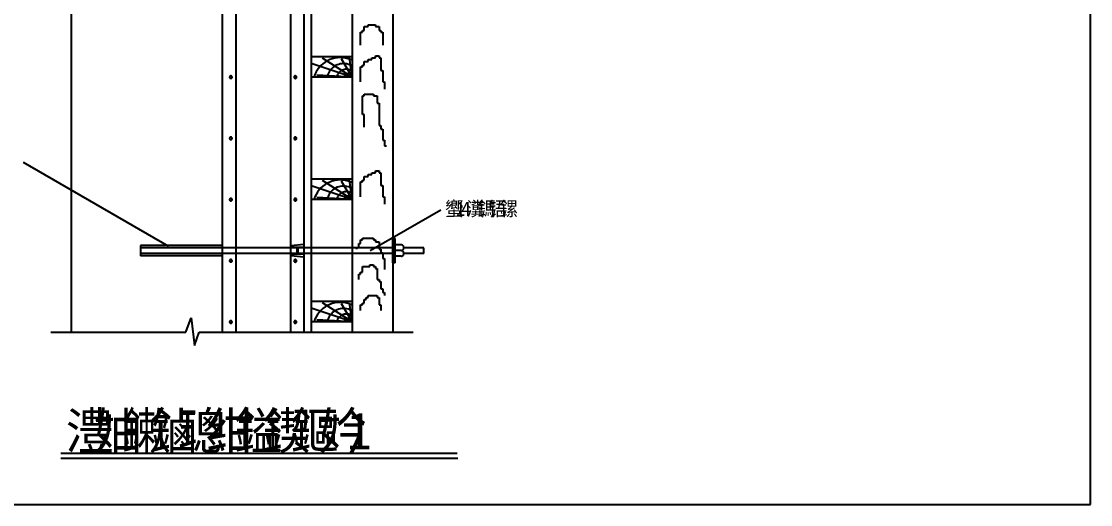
# Model space of a CAD drawing. Header units: metres. Extents: x 0 to 420, y 0 to 297.
# Drawn here: x 158 to 420, y 0 to 118.4 of the extents above; entities that cross this region are included whole.
import ezdxf

# ---------------------------------------------------------------- set-up
doc = ezdxf.new("R2010")
doc.units = ezdxf.units.M

msp = doc.modelspace()

# ---------------------------------------------------------------- linework, layer by layer
for p, q in [((420, 0), (420, 297)), ((170.25, 247.25), (170.25, 42.25)), ((207.25, 247.25), (207.25, 42.25)), ((210.55, 247.25), (210.55, 42.25)), ((223.95, 247.25), (223.95, 42.25)), ((227.25, 217.25), (227.25, 42.25)), ((229.05, 217.25), (229.05, 42.25)), ((239.05, 217.25), (239.05, 42.25)), ((249.05, 217.25), (249.05, 42.25)), ((241.16, 112.61), (241.16, 115.77)), ((241.16, 115.77), (241.61, 115.77)), ((241.61, 116.22), (242.06, 116.22)), ((241.61, 115.77), (241.61, 116.22)), ((242.06, 116.22), (242.06, 117.12)), ((242.06, 117.12), (242.97, 117.12)), ((242.97, 117.12), (242.97, 117.58)), ((242.97, 117.58), (244.77, 117.58)), ((244.77, 117.58), (244.77, 117.12)), ((244.77, 117.12), (245.67, 117.12)), ((245.67, 117.12), (245.67, 116.22)), ((245.67, 116.22), (246.13, 116.22)), ((246.13, 116.22), (246.13, 115.77)), ((246.13, 115.77), (246.58, 115.77)), ((246.58, 115.77), (246.58, 112.61)), ((229.05, 109.75), (229.05, 104.75)), ((239.05, 109.75), (229.05, 109.75)), ((239.05, 104.75), (229.31, 108.05)), ((239.05, 104.75), (231.84, 109.43)), ((239.05, 104.75), (236.44, 109.24)), ((239.05, 104.75), (238.47, 109.47)), ((239.05, 109.75), (239.05, 104.75)), ((241.61, 107.71), (242.06, 107.71)), ((241.61, 107.26), (241.61, 107.71)), ((242.06, 108.61), (242.97, 108.61)), ((242.06, 107.71), (242.06, 108.61)), ((242.97, 109.06), (243.87, 109.06)), ((242.97, 108.61), (242.97, 109.06)), ((243.87, 109.06), (243.87, 109.51)), ((243.87, 109.51), (244.77, 109.51)), ((244.77, 109.97), (245.67, 109.97)), ((244.77, 109.51), (244.77, 109.97)), ((245.67, 109.97), (245.67, 109.51)), ((245.67, 109.51), (246.13, 109.51)), ((246.13, 109.51), (246.13, 106.35)), ((239.05, 104.75), (230.39, 105.26)), ((241.16, 106.8), (241.16, 107.26)), ((241.16, 107.26), (241.61, 107.26)), ((241.16, 103.64), (241.16, 106.8)), ((246.13, 106.35), (246.58, 106.35)), ((246.58, 106.35), (246.58, 103.64)), ((239.05, 104.75), (229.05, 104.75)), ((246.58, 103.64), (247.03, 103.64)), ((247.03, 103.64), (247.03, 101.83)), ((241.61, 95.63), (241.61, 100.15)), ((241.61, 100.15), (242.06, 100.15)), ((242.06, 100.15), (242.06, 100.6)), ((242.06, 100.6), (244.32, 100.6)), ((244.32, 100.6), (244.32, 100.15)), ((244.32, 100.15), (245.22, 100.15)), ((245.22, 100.15), (245.22, 98.35)), ((245.22, 98.35), (245.67, 98.35)), ((245.67, 98.35), (245.67, 92.92)), ((242.06, 95.63), (241.61, 95.63)), ((242.06, 92.47), (242.06, 95.63)), ((245.67, 92.92), (246.13, 92.92)), ((246.13, 92.92), (246.13, 92.02)), ((246.13, 92.02), (246.58, 92.02)), ((246.58, 92.02), (246.58, 89.31)), ((246.58, 89.31), (247.03, 89.31)), ((247.03, 89.31), (247.03, 87.95)), ((247.03, 87.95), (247.48, 87.95)), ((194.2, 63.21), (158.53, 83.8)), ((243.87, 81.33), (244.77, 81.33)), ((243.87, 80.88), (243.87, 81.33)), ((244.77, 81.33), (244.77, 81.78)), ((244.77, 81.78), (245.67, 81.78)), ((245.67, 81.78), (245.67, 81.33)), ((245.67, 81.33), (246.13, 81.33)), ((246.13, 81.33), (246.13, 78.17)), ((229.05, 79.75), (229.05, 74.75)), ((239.05, 79.75), (229.05, 79.75)), ((239.05, 74.75), (231.84, 79.43)), ((239.05, 74.75), (236.44, 79.24)), ((239.05, 74.75), (238.47, 79.47)), ((239.05, 79.75), (239.05, 74.75)), ((241.16, 78.62), (241.16, 79.07)), ((241.16, 79.07), (241.61, 79.07)), ((241.16, 75.46), (241.16, 78.62)), ((241.61, 79.52), (242.06, 79.52)), ((241.61, 79.07), (241.61, 79.52)), ((242.06, 79.52), (242.06, 80.43)), ((242.06, 80.43), (242.97, 80.43)), ((242.97, 80.43), (242.97, 80.88)), ((242.97, 80.88), (243.87, 80.88)), ((239.05, 74.75), (229.31, 78.05)), ((246.13, 78.17), (246.58, 78.17)), ((246.58, 78.17), (246.58, 75.46)), ((239.05, 74.75), (229.05, 74.75)), ((239.05, 74.75), (230.39, 75.26)), ((246.58, 75.46), (247.03, 75.46)), ((247.03, 75.46), (247.03, 73.65)), ((243.5, 62.25), (260.78, 72.23)), ((207.25, 63.5), (187.25, 63.5)), ((187.25, 63.5), (187.25, 61)), ((225.55, 62.95), (187.25, 62.95)), ((224.05, 63.5), (227.25, 63.85)), ((224.05, 61), (224.05, 63.5)), ((224.05, 63.05), (227.25, 63.05)), ((225.55, 63.05), (225.55, 61.45)), ((225.75, 63.05), (225.75, 61.45)), ((249.05, 62.95), (225.75, 62.95)), ((227.25, 63.85), (227.25, 60.65)), ((240.26, 63.04), (240.71, 63.04)), ((240.26, 62.59), (240.26, 63.04)), ((240.71, 63.95), (241.16, 63.95)), ((240.71, 63.04), (240.71, 63.95)), ((241.16, 63.95), (241.16, 64.85)), ((241.16, 64.85), (241.61, 64.85)), ((241.61, 65.3), (244.32, 65.3)), ((241.61, 64.85), (241.61, 65.3)), ((244.32, 65.3), (244.32, 64.85)), ((244.32, 64.85), (244.77, 64.85)), ((244.77, 64.85), (244.77, 64.4)), ((244.77, 64.4), (245.67, 64.4)), ((245.67, 64.4), (245.67, 62.59)), ((249.05, 59.25), (249.05, 65.25)), ((249.65, 65.25), (249.05, 65.25)), ((249.65, 59.25), (249.65, 65.25)), ((251.05, 63.65), (249.65, 63.65)), ((256.65, 62.95), (251.75, 62.95)), ((256.65, 61.55), (256.65, 62.95)), ((225.55, 61.55), (187.25, 61.55)), ((207.25, 61), (187.25, 61)), ((224.05, 61.45), (227.25, 61.45)), ((227.25, 60.65), (224.05, 61)), ((249.05, 61.55), (225.75, 61.55)), ((245.67, 62.59), (246.13, 62.59)), ((246.13, 62.59), (246.13, 61.69)), ((246.13, 61.69), (246.58, 61.69)), ((246.58, 61.69), (246.58, 60.33)), ((246.58, 60.33), (247.03, 60.33)), ((247.03, 60.33), (247.03, 57.62)), ((251.05, 62.25), (249.65, 62.25)), ((251.05, 60.85), (249.65, 60.85)), ((256.65, 61.55), (251.75, 61.55)), ((241.61, 56.96), (241.61, 58.32)), ((241.61, 58.32), (243.42, 58.32)), ((243.42, 58.32), (243.42, 58.77)), ((243.42, 58.77), (244.32, 58.77)), ((244.32, 58.77), (244.32, 58.32)), ((244.32, 58.32), (244.77, 58.32)), ((244.77, 58.32), (244.77, 57.86)), ((244.77, 57.86), (245.22, 57.86)), ((245.22, 57.86), (245.22, 55.15)), ((249.65, 59.25), (249.05, 59.25)), ((240.71, 56.51), (241.16, 56.51)), ((240.71, 55.15), (240.71, 56.51)), ((241.16, 56.96), (241.61, 56.96)), ((241.16, 56.51), (241.16, 56.96)), ((245.22, 55.15), (245.67, 55.15)), ((245.67, 55.15), (245.67, 54.7)), ((245.67, 54.7), (246.13, 54.7)), ((246.13, 54.7), (246.13, 52.89)), ((246.13, 52.89), (246.58, 52.89)), ((246.58, 52.89), (246.58, 51.99)), ((242.06, 49.4), (242.06, 50.3)), ((242.06, 50.3), (242.52, 50.3)), ((242.52, 50.3), (242.52, 50.76)), ((242.52, 50.76), (242.97, 50.76)), ((242.97, 50.76), (242.97, 51.21)), ((242.97, 51.21), (245.22, 51.21)), ((245.22, 51.21), (245.22, 50.76)), ((245.22, 50.76), (245.68, 50.76)), ((245.68, 50.76), (245.68, 48.95)), ((246.58, 51.99), (247.03, 51.99)), ((247.03, 51.99), (247.03, 51.21)), ((239.05, 49.75), (229.05, 49.75)), ((229.05, 49.75), (229.05, 44.75)), ((239.05, 44.75), (229.31, 48.05)), ((239.05, 44.75), (231.84, 49.43)), ((239.05, 44.75), (236.44, 49.24)), ((239.05, 44.75), (238.47, 49.47)), ((239.05, 49.75), (239.05, 44.75)), ((241.16, 48.95), (241.61, 48.95)), ((241.16, 47.59), (241.16, 48.95)), ((241.61, 49.4), (242.06, 49.4)), ((241.61, 48.95), (241.61, 49.4)), ((245.68, 48.95), (246.13, 48.95)), ((246.13, 48.95), (246.13, 47.59)), ((198.34, 42.25), (199.64, 45.77)), ((199.64, 45.77), (200.44, 38.98)), ((239.05, 44.75), (229.05, 44.75)), ((239.05, 44.75), (230.39, 45.26)), ((165.25, 42.25), (198.34, 42.25)), ((200.44, 38.98), (201.56, 42.25)), ((201.56, 42.25), (254.05, 42.25)), ((167.67, 12.6), (264.81, 12.6)), ((167.67, 11.41), (264.95, 11.41)), ((0, 0), (420, 0))]:
    msp.add_line(p, q)
for points in [[(239.05, 108.9), (238.72, 109.05), (238.1, 109.27), (237.46, 109.43), (236.81, 109.52), (236.16, 109.56), (235.5, 109.52), (234.85, 109.43), (234.21, 109.27), (233.6, 109.05), (233, 108.76), (232.44, 108.43), (231.91, 108.04), (231.42, 107.59), (230.98, 107.11), (230.59, 106.58), (230.25, 106.02), (229.97, 105.42), (229.75, 104.8), (229.74, 104.75)], [(239.05, 107.48), (238.89, 107.58), (238.52, 107.75), (238.15, 107.88), (237.76, 107.98), (237.36, 108.04), (236.96, 108.06), (236.56, 108.04), (236.16, 107.98), (235.78, 107.88), (235.4, 107.75), (235.04, 107.58), (234.69, 107.37), (234.37, 107.13), (234.07, 106.86), (233.81, 106.57), (233.57, 106.24), (233.36, 105.9), (233.19, 105.54), (233.05, 105.16), (232.96, 104.77), (232.95, 104.75)], [(209.65, 104.75), (209.65, 104.78), (209.65, 104.81), (209.64, 104.84), (209.63, 104.87), (209.62, 104.89), (209.6, 104.92), (209.59, 104.94), (209.57, 104.97), (209.55, 104.99), (209.52, 105), (209.5, 105.02), (209.47, 105.03), (209.44, 105.04), (209.41, 105.05), (209.38, 105.05), (209.35, 105.05), (209.33, 105.05), (209.3, 105.05), (209.27, 105.04), (209.24, 105.03), (209.21, 105.02), (209.19, 105), (209.16, 104.99), (209.14, 104.97), (209.12, 104.94), (209.11, 104.92), (209.09, 104.89), (209.08, 104.87), (209.07, 104.84), (209.06, 104.81), (209.06, 104.78), (209.05, 104.75), (209.05, 104.75)], [(225.45, 104.75), (225.45, 104.78), (225.45, 104.81), (225.44, 104.84), (225.43, 104.87), (225.42, 104.89), (225.4, 104.92), (225.39, 104.94), (225.37, 104.97), (225.35, 104.99), (225.32, 105), (225.3, 105.02), (225.27, 105.03), (225.24, 105.04), (225.21, 105.05), (225.18, 105.05), (225.15, 105.05), (225.13, 105.05), (225.1, 105.05), (225.07, 105.04), (225.04, 105.03), (225.01, 105.02), (224.99, 105), (224.96, 104.99), (224.94, 104.97), (224.92, 104.94), (224.91, 104.92), (224.89, 104.89), (224.88, 104.87), (224.87, 104.84), (224.86, 104.81), (224.86, 104.78), (224.85, 104.75), (224.85, 104.75)], [(239.05, 106.26), (239.03, 106.28), (238.82, 106.4), (238.61, 106.5), (238.38, 106.58), (238.15, 106.64), (237.91, 106.67), (237.67, 106.69), (237.43, 106.67), (237.2, 106.64), (236.97, 106.58), (236.74, 106.5), (236.52, 106.4), (236.32, 106.28), (236.13, 106.13), (235.95, 105.97), (235.79, 105.8), (235.65, 105.6), (235.52, 105.4), (235.42, 105.18), (235.34, 104.96), (235.29, 104.75)], [(239.05, 105.41), (239.04, 105.43), (238.93, 105.49), (238.82, 105.54), (238.7, 105.59), (238.58, 105.62), (238.46, 105.63), (238.33, 105.64), (238.21, 105.63), (238.09, 105.62), (237.97, 105.59), (237.85, 105.54), (237.74, 105.49), (237.63, 105.43), (237.53, 105.35), (237.44, 105.27), (237.36, 105.18), (237.28, 105.08), (237.22, 104.97), (237.17, 104.86), (237.13, 104.75)], [(209.05, 104.75), (209.06, 104.72), (209.06, 104.69), (209.07, 104.67), (209.08, 104.64), (209.09, 104.61), (209.11, 104.59), (209.12, 104.56), (209.14, 104.54), (209.16, 104.52), (209.19, 104.5), (209.21, 104.49), (209.24, 104.48), (209.27, 104.47), (209.3, 104.46), (209.33, 104.45), (209.35, 104.45), (209.38, 104.45), (209.41, 104.46), (209.44, 104.47), (209.47, 104.48), (209.5, 104.49), (209.52, 104.5), (209.55, 104.52), (209.57, 104.54), (209.59, 104.56), (209.6, 104.59), (209.62, 104.61), (209.63, 104.64), (209.64, 104.67), (209.65, 104.69), (209.65, 104.72), (209.65, 104.75), (209.65, 104.75)], [(224.85, 104.75), (224.86, 104.72), (224.86, 104.69), (224.87, 104.67), (224.88, 104.64), (224.89, 104.61), (224.91, 104.59), (224.92, 104.56), (224.94, 104.54), (224.96, 104.52), (224.99, 104.5), (225.01, 104.49), (225.04, 104.48), (225.07, 104.47), (225.1, 104.46), (225.13, 104.45), (225.15, 104.45), (225.18, 104.45), (225.21, 104.46), (225.24, 104.47), (225.27, 104.48), (225.3, 104.49), (225.32, 104.5), (225.35, 104.52), (225.37, 104.54), (225.39, 104.56), (225.4, 104.59), (225.42, 104.61), (225.43, 104.64), (225.44, 104.67), (225.45, 104.69), (225.45, 104.72), (225.45, 104.75), (225.45, 104.75)], [(209.65, 89.75), (209.65, 89.78), (209.65, 89.81), (209.64, 89.84), (209.63, 89.87), (209.62, 89.89), (209.6, 89.92), (209.59, 89.94), (209.57, 89.97), (209.55, 89.99), (209.52, 90), (209.5, 90.02), (209.47, 90.03), (209.44, 90.04), (209.41, 90.05), (209.38, 90.05), (209.35, 90.05), (209.33, 90.05), (209.3, 90.05), (209.27, 90.04), (209.24, 90.03), (209.21, 90.02), (209.19, 90), (209.16, 89.99), (209.14, 89.97), (209.12, 89.94), (209.11, 89.92), (209.09, 89.89), (209.08, 89.87), (209.07, 89.84), (209.06, 89.81), (209.06, 89.78), (209.05, 89.75), (209.05, 89.75)], [(209.05, 89.75), (209.06, 89.72), (209.06, 89.69), (209.07, 89.67), (209.08, 89.64), (209.09, 89.61), (209.11, 89.59), (209.12, 89.56), (209.14, 89.54), (209.16, 89.52), (209.19, 89.5), (209.21, 89.49), (209.24, 89.48), (209.27, 89.47), (209.3, 89.46), (209.33, 89.45), (209.35, 89.45), (209.38, 89.45), (209.41, 89.46), (209.44, 89.47), (209.47, 89.48), (209.5, 89.49), (209.52, 89.5), (209.55, 89.52), (209.57, 89.54), (209.59, 89.56), (209.6, 89.59), (209.62, 89.61), (209.63, 89.64), (209.64, 89.67), (209.65, 89.69), (209.65, 89.72), (209.65, 89.75), (209.65, 89.75)], [(225.45, 89.75), (225.45, 89.78), (225.45, 89.81), (225.44, 89.84), (225.43, 89.87), (225.42, 89.89), (225.4, 89.92), (225.39, 89.94), (225.37, 89.97), (225.35, 89.99), (225.32, 90), (225.3, 90.02), (225.27, 90.03), (225.24, 90.04), (225.21, 90.05), (225.18, 90.05), (225.15, 90.05), (225.13, 90.05), (225.1, 90.05), (225.07, 90.04), (225.04, 90.03), (225.01, 90.02), (224.99, 90), (224.96, 89.99), (224.94, 89.97), (224.92, 89.94), (224.91, 89.92), (224.89, 89.89), (224.88, 89.87), (224.87, 89.84), (224.86, 89.81), (224.86, 89.78), (224.85, 89.75), (224.85, 89.75)], [(224.85, 89.75), (224.86, 89.72), (224.86, 89.69), (224.87, 89.67), (224.88, 89.64), (224.89, 89.61), (224.91, 89.59), (224.92, 89.56), (224.94, 89.54), (224.96, 89.52), (224.99, 89.5), (225.01, 89.49), (225.04, 89.48), (225.07, 89.47), (225.1, 89.46), (225.13, 89.45), (225.15, 89.45), (225.18, 89.45), (225.21, 89.46), (225.24, 89.47), (225.27, 89.48), (225.3, 89.49), (225.32, 89.5), (225.35, 89.52), (225.37, 89.54), (225.39, 89.56), (225.4, 89.59), (225.42, 89.61), (225.43, 89.64), (225.44, 89.67), (225.45, 89.69), (225.45, 89.72), (225.45, 89.75), (225.45, 89.75)], [(239.05, 78.9), (238.72, 79.05), (238.1, 79.27), (237.46, 79.43), (236.81, 79.52), (236.16, 79.56), (235.5, 79.52), (234.85, 79.43), (234.21, 79.27), (233.6, 79.05), (233, 78.76), (232.44, 78.43), (231.91, 78.04), (231.42, 77.59), (230.98, 77.11), (230.59, 76.58), (230.25, 76.02), (229.97, 75.42), (229.75, 74.8), (229.74, 74.75)], [(239.05, 77.48), (238.89, 77.58), (238.52, 77.75), (238.15, 77.88), (237.76, 77.98), (237.36, 78.04), (236.96, 78.06), (236.56, 78.04), (236.16, 77.98), (235.78, 77.88), (235.4, 77.75), (235.04, 77.58), (234.69, 77.37), (234.37, 77.13), (234.07, 76.86), (233.81, 76.57), (233.57, 76.24), (233.36, 75.9), (233.19, 75.54), (233.05, 75.16), (232.96, 74.77), (232.95, 74.75)], [(239.05, 76.26), (239.03, 76.28), (238.82, 76.4), (238.61, 76.5), (238.38, 76.58), (238.15, 76.64), (237.91, 76.67), (237.67, 76.69), (237.43, 76.67), (237.2, 76.64), (236.97, 76.58), (236.74, 76.5), (236.52, 76.4), (236.32, 76.28), (236.13, 76.13), (235.95, 75.97), (235.79, 75.8), (235.65, 75.6), (235.52, 75.4), (235.42, 75.18), (235.34, 74.96), (235.29, 74.75)], [(209.65, 74.75), (209.65, 74.78), (209.65, 74.81), (209.64, 74.84), (209.63, 74.87), (209.62, 74.89), (209.6, 74.92), (209.59, 74.94), (209.57, 74.97), (209.55, 74.99), (209.52, 75), (209.5, 75.02), (209.47, 75.03), (209.44, 75.04), (209.41, 75.05), (209.38, 75.05), (209.35, 75.05), (209.33, 75.05), (209.3, 75.05), (209.27, 75.04), (209.24, 75.03), (209.21, 75.02), (209.19, 75), (209.16, 74.99), (209.14, 74.97), (209.12, 74.94), (209.11, 74.92), (209.09, 74.89), (209.08, 74.87), (209.07, 74.84), (209.06, 74.81), (209.06, 74.78), (209.05, 74.75), (209.05, 74.75)], [(209.05, 74.75), (209.06, 74.72), (209.06, 74.69), (209.07, 74.67), (209.08, 74.64), (209.09, 74.61), (209.11, 74.59), (209.12, 74.56), (209.14, 74.54), (209.16, 74.52), (209.19, 74.5), (209.21, 74.49), (209.24, 74.48), (209.27, 74.47), (209.3, 74.46), (209.33, 74.45), (209.35, 74.45), (209.38, 74.45), (209.41, 74.46), (209.44, 74.47), (209.47, 74.48), (209.5, 74.49), (209.52, 74.5), (209.55, 74.52), (209.57, 74.54), (209.59, 74.56), (209.6, 74.59), (209.62, 74.61), (209.63, 74.64), (209.64, 74.67), (209.65, 74.69), (209.65, 74.72), (209.65, 74.75), (209.65, 74.75)], [(225.45, 74.75), (225.45, 74.78), (225.45, 74.81), (225.44, 74.84), (225.43, 74.87), (225.42, 74.89), (225.4, 74.92), (225.39, 74.94), (225.37, 74.97), (225.35, 74.99), (225.32, 75), (225.3, 75.02), (225.27, 75.03), (225.24, 75.04), (225.21, 75.05), (225.18, 75.05), (225.15, 75.05), (225.13, 75.05), (225.1, 75.05), (225.07, 75.04), (225.04, 75.03), (225.01, 75.02), (224.99, 75), (224.96, 74.99), (224.94, 74.97), (224.92, 74.94), (224.91, 74.92), (224.89, 74.89), (224.88, 74.87), (224.87, 74.84), (224.86, 74.81), (224.86, 74.78), (224.85, 74.75), (224.85, 74.75)], [(224.85, 74.75), (224.86, 74.72), (224.86, 74.69), (224.87, 74.67), (224.88, 74.64), (224.89, 74.61), (224.91, 74.59), (224.92, 74.56), (224.94, 74.54), (224.96, 74.52), (224.99, 74.5), (225.01, 74.49), (225.04, 74.48), (225.07, 74.47), (225.1, 74.46), (225.13, 74.45), (225.15, 74.45), (225.18, 74.45), (225.21, 74.46), (225.24, 74.47), (225.27, 74.48), (225.3, 74.49), (225.32, 74.5), (225.35, 74.52), (225.37, 74.54), (225.39, 74.56), (225.4, 74.59), (225.42, 74.61), (225.43, 74.64), (225.44, 74.67), (225.45, 74.69), (225.45, 74.72), (225.45, 74.75), (225.45, 74.75)], [(239.05, 75.41), (239.04, 75.43), (238.93, 75.49), (238.82, 75.54), (238.7, 75.59), (238.58, 75.62), (238.46, 75.63), (238.33, 75.64), (238.21, 75.63), (238.09, 75.62), (237.97, 75.59), (237.85, 75.54), (237.74, 75.49), (237.63, 75.43), (237.53, 75.35), (237.44, 75.27), (237.36, 75.18), (237.28, 75.08), (237.22, 74.97), (237.17, 74.86), (237.13, 74.75)], [(251.05, 62.25), (251.12, 62.26), (251.19, 62.27), (251.26, 62.28), (251.32, 62.31), (251.38, 62.34), (251.44, 62.37), (251.5, 62.41), (251.55, 62.46), (251.6, 62.51), (251.64, 62.56), (251.67, 62.62), (251.7, 62.69), (251.72, 62.75), (251.74, 62.82), (251.75, 62.88), (251.75, 62.95), (251.75, 63.02), (251.74, 63.09), (251.72, 63.16), (251.7, 63.22), (251.67, 63.28), (251.64, 63.34), (251.6, 63.4), (251.55, 63.45), (251.5, 63.49), (251.44, 63.54), (251.38, 63.57), (251.32, 63.6), (251.26, 63.62), (251.19, 63.64), (251.12, 63.65), (251.05, 63.65), (251.05, 63.65)], [(251.05, 60.85), (251.12, 60.86), (251.19, 60.87), (251.26, 60.88), (251.32, 60.91), (251.38, 60.94), (251.44, 60.97), (251.5, 61.01), (251.55, 61.06), (251.6, 61.11), (251.64, 61.16), (251.67, 61.22), (251.7, 61.29), (251.72, 61.35), (251.74, 61.42), (251.75, 61.48), (251.75, 61.55), (251.75, 61.62), (251.74, 61.69), (251.72, 61.76), (251.7, 61.82), (251.67, 61.88), (251.64, 61.94), (251.6, 62), (251.55, 62.05), (251.5, 62.09), (251.44, 62.14), (251.38, 62.17), (251.32, 62.2), (251.26, 62.22), (251.19, 62.24), (251.12, 62.25), (251.05, 62.25), (251.05, 62.25)], [(209.65, 59.75), (209.65, 59.78), (209.65, 59.81), (209.64, 59.84), (209.63, 59.87), (209.62, 59.89), (209.6, 59.92), (209.59, 59.94), (209.57, 59.97), (209.55, 59.99), (209.52, 60), (209.5, 60.02), (209.47, 60.03), (209.44, 60.04), (209.41, 60.05), (209.38, 60.05), (209.35, 60.05), (209.33, 60.05), (209.3, 60.05), (209.27, 60.04), (209.24, 60.03), (209.21, 60.02), (209.19, 60), (209.16, 59.99), (209.14, 59.97), (209.12, 59.94), (209.11, 59.92), (209.09, 59.89), (209.08, 59.87), (209.07, 59.84), (209.06, 59.81), (209.06, 59.78), (209.05, 59.75), (209.05, 59.75)], [(209.05, 59.75), (209.06, 59.72), (209.06, 59.69), (209.07, 59.67), (209.08, 59.64), (209.09, 59.61), (209.11, 59.59), (209.12, 59.56), (209.14, 59.54), (209.16, 59.52), (209.19, 59.5), (209.21, 59.49), (209.24, 59.48), (209.27, 59.47), (209.3, 59.46), (209.33, 59.45), (209.35, 59.45), (209.38, 59.45), (209.41, 59.46), (209.44, 59.47), (209.47, 59.48), (209.5, 59.49), (209.52, 59.5), (209.55, 59.52), (209.57, 59.54), (209.59, 59.56), (209.6, 59.59), (209.62, 59.61), (209.63, 59.64), (209.64, 59.67), (209.65, 59.69), (209.65, 59.72), (209.65, 59.75), (209.65, 59.75)], [(225.45, 59.75), (225.45, 59.78), (225.45, 59.81), (225.44, 59.84), (225.43, 59.87), (225.42, 59.89), (225.4, 59.92), (225.39, 59.94), (225.37, 59.97), (225.35, 59.99), (225.32, 60), (225.3, 60.02), (225.27, 60.03), (225.24, 60.04), (225.21, 60.05), (225.18, 60.05), (225.15, 60.05), (225.13, 60.05), (225.1, 60.05), (225.07, 60.04), (225.04, 60.03), (225.01, 60.02), (224.99, 60), (224.96, 59.99), (224.94, 59.97), (224.92, 59.94), (224.91, 59.92), (224.89, 59.89), (224.88, 59.87), (224.87, 59.84), (224.86, 59.81), (224.86, 59.78), (224.85, 59.75), (224.85, 59.75)], [(224.85, 59.75), (224.86, 59.72), (224.86, 59.69), (224.87, 59.67), (224.88, 59.64), (224.89, 59.61), (224.91, 59.59), (224.92, 59.56), (224.94, 59.54), (224.96, 59.52), (224.99, 59.5), (225.01, 59.49), (225.04, 59.48), (225.07, 59.47), (225.1, 59.46), (225.13, 59.45), (225.15, 59.45), (225.18, 59.45), (225.21, 59.46), (225.24, 59.47), (225.27, 59.48), (225.3, 59.49), (225.32, 59.5), (225.35, 59.52), (225.37, 59.54), (225.39, 59.56), (225.4, 59.59), (225.42, 59.61), (225.43, 59.64), (225.44, 59.67), (225.45, 59.69), (225.45, 59.72), (225.45, 59.75), (225.45, 59.75)], [(239.05, 48.9), (238.72, 49.05), (238.1, 49.27), (237.46, 49.43), (236.81, 49.52), (236.16, 49.56), (235.5, 49.52), (234.85, 49.43), (234.21, 49.27), (233.6, 49.05), (233, 48.76), (232.44, 48.43), (231.91, 48.04), (231.42, 47.59), (230.98, 47.11), (230.59, 46.58), (230.25, 46.02), (229.97, 45.42), (229.75, 44.8), (229.74, 44.75)], [(239.05, 47.48), (238.89, 47.58), (238.52, 47.75), (238.15, 47.88), (237.76, 47.98), (237.36, 48.04), (236.96, 48.06), (236.56, 48.04), (236.16, 47.98), (235.78, 47.88), (235.4, 47.75), (235.04, 47.58), (234.69, 47.37), (234.37, 47.13), (234.07, 46.86), (233.81, 46.57), (233.57, 46.24), (233.36, 45.9), (233.19, 45.54), (233.05, 45.16), (232.96, 44.77), (232.95, 44.75)], [(209.65, 44.75), (209.65, 44.78), (209.65, 44.81), (209.64, 44.84), (209.63, 44.87), (209.62, 44.89), (209.6, 44.92), (209.59, 44.94), (209.57, 44.97), (209.55, 44.99), (209.52, 45), (209.5, 45.02), (209.47, 45.03), (209.44, 45.04), (209.41, 45.05), (209.38, 45.05), (209.35, 45.05), (209.33, 45.05), (209.3, 45.05), (209.27, 45.04), (209.24, 45.03), (209.21, 45.02), (209.19, 45), (209.16, 44.99), (209.14, 44.97), (209.12, 44.94), (209.11, 44.92), (209.09, 44.89), (209.08, 44.87), (209.07, 44.84), (209.06, 44.81), (209.06, 44.78), (209.05, 44.75), (209.05, 44.75)], [(209.05, 44.75), (209.06, 44.72), (209.06, 44.69), (209.07, 44.67), (209.08, 44.64), (209.09, 44.61), (209.11, 44.59), (209.12, 44.56), (209.14, 44.54), (209.16, 44.52), (209.19, 44.5), (209.21, 44.49), (209.24, 44.48), (209.27, 44.47), (209.3, 44.46), (209.33, 44.45), (209.35, 44.45), (209.38, 44.45), (209.41, 44.46), (209.44, 44.47), (209.47, 44.48), (209.5, 44.49), (209.52, 44.5), (209.55, 44.52), (209.57, 44.54), (209.59, 44.56), (209.6, 44.59), (209.62, 44.61), (209.63, 44.64), (209.64, 44.67), (209.65, 44.69), (209.65, 44.72), (209.65, 44.75), (209.65, 44.75)], [(225.45, 44.75), (225.45, 44.78), (225.45, 44.81), (225.44, 44.84), (225.43, 44.87), (225.42, 44.89), (225.4, 44.92), (225.39, 44.94), (225.37, 44.97), (225.35, 44.99), (225.32, 45), (225.3, 45.02), (225.27, 45.03), (225.24, 45.04), (225.21, 45.05), (225.18, 45.05), (225.15, 45.05), (225.13, 45.05), (225.1, 45.05), (225.07, 45.04), (225.04, 45.03), (225.01, 45.02), (224.99, 45), (224.96, 44.99), (224.94, 44.97), (224.92, 44.94), (224.91, 44.92), (224.89, 44.89), (224.88, 44.87), (224.87, 44.84), (224.86, 44.81), (224.86, 44.78), (224.85, 44.75), (224.85, 44.75)], [(224.85, 44.75), (224.86, 44.72), (224.86, 44.69), (224.87, 44.67), (224.88, 44.64), (224.89, 44.61), (224.91, 44.59), (224.92, 44.56), (224.94, 44.54), (224.96, 44.52), (224.99, 44.5), (225.01, 44.49), (225.04, 44.48), (225.07, 44.47), (225.1, 44.46), (225.13, 44.45), (225.15, 44.45), (225.18, 44.45), (225.21, 44.46), (225.24, 44.47), (225.27, 44.48), (225.3, 44.49), (225.32, 44.5), (225.35, 44.52), (225.37, 44.54), (225.39, 44.56), (225.4, 44.59), (225.42, 44.61), (225.43, 44.64), (225.44, 44.67), (225.45, 44.69), (225.45, 44.72), (225.45, 44.75), (225.45, 44.75)], [(239.05, 46.26), (239.03, 46.28), (238.82, 46.4), (238.61, 46.5), (238.38, 46.58), (238.15, 46.64), (237.91, 46.67), (237.67, 46.69), (237.43, 46.67), (237.2, 46.64), (236.97, 46.58), (236.74, 46.5), (236.52, 46.4), (236.32, 46.28), (236.13, 46.13), (235.95, 45.97), (235.79, 45.8), (235.65, 45.6), (235.52, 45.4), (235.42, 45.18), (235.34, 44.96), (235.29, 44.75)], [(239.05, 45.41), (239.04, 45.43), (238.93, 45.49), (238.82, 45.54), (238.7, 45.59), (238.58, 45.62), (238.46, 45.63), (238.33, 45.64), (238.21, 45.63), (238.09, 45.62), (237.97, 45.59), (237.85, 45.54), (237.74, 45.49), (237.63, 45.43), (237.53, 45.35), (237.44, 45.27), (237.36, 45.18), (237.28, 45.08), (237.22, 44.97), (237.17, 44.86), (237.13, 44.75)]]:
    msp.add_lwpolyline(points)

# ---------------------------------------------------------------- texts
for s, height, p in [('蠁', 3.5, (261.79, 70.75)), ('1', 3.5, (264.45, 70.75)), ('4', 3.5, (265.78, 70.75)), ('瀵', 3.5, (267.12, 70.75)), ('鎷', 3.5, (269.78, 70.75)), ('铻', 3.5, (272.44, 70.75)), ('鏍', 3.5, (275.11, 70.75)), ('澧', 9.05, (168.88, 13.54)), ('妯', 9.05, (175.77, 13.54)), ('鏉', 9.05, (182.65, 13.54)), ('鏀', 9.05, (189.54, 13.54)), ('璁', 9.05, (196.43, 13.54)), ('绀', 9.05, (203.32, 13.54)), ('鎰', 9.05, (210.21, 13.54)), ('鍥', 9.05, (217.1, 13.54)), ('鏂', 9.05, (223.99, 13.54)), ('妗', 9.05, (230.87, 13.54)), ('1', 9.05, (237.76, 13.54))]:
    msp.add_text(s, height=height).set_placement(p)

doc.saveas('drawing.dxf')
